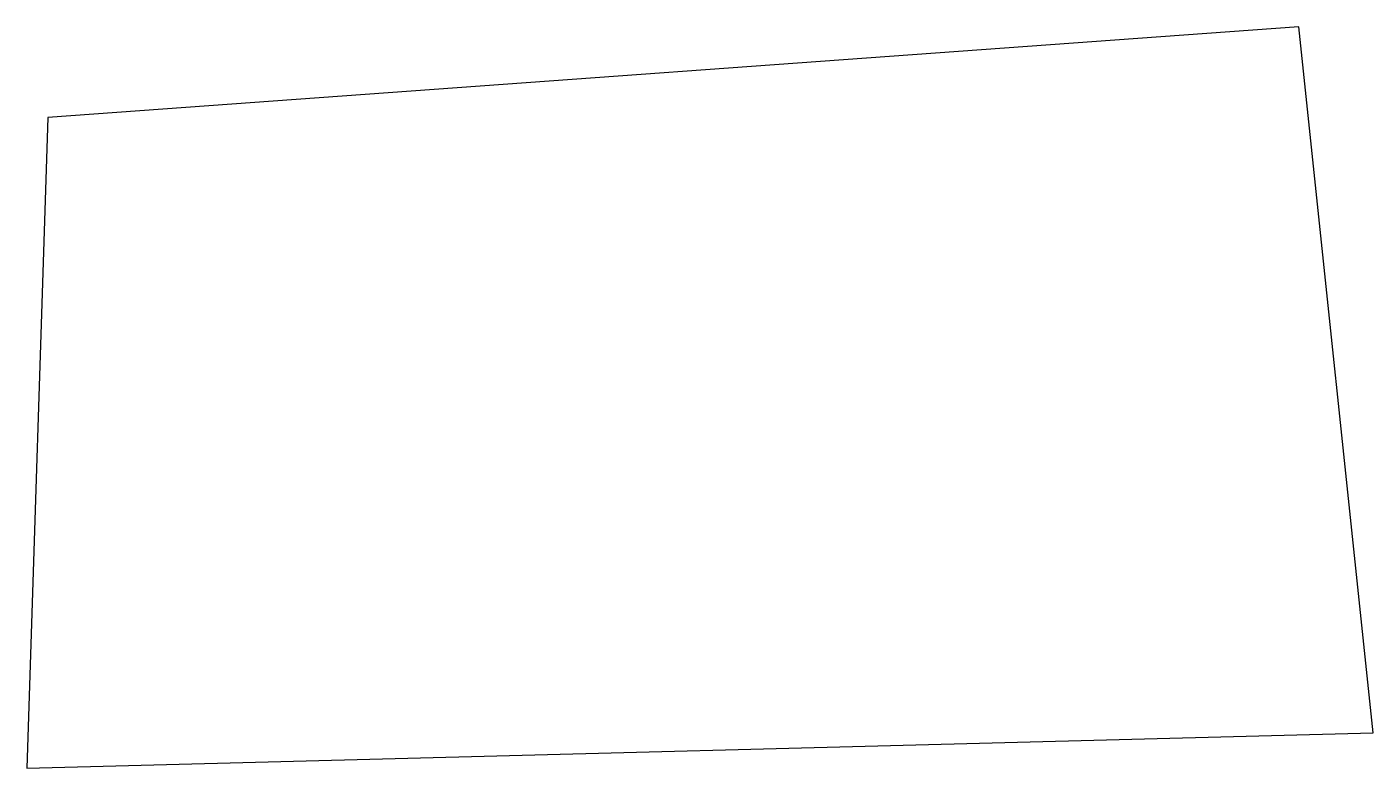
# Model space of a CAD drawing. Header units: millimetres. Extents: x 614146 to 614160.4, y 1316554 to 1316561.9.
import ezdxf

# ---------------------------------------------------------------- set-up
doc = ezdxf.new("R2010")
doc.units = ezdxf.units.MM

msp = doc.modelspace()

# ---------------------------------------------------------------- linework, layer by layer
at = {"elevation": 56.954}
for points in [[(614159.621, 1316561.948), (614159.621, 1316561.948), (614146.18, 1316560.973), (614145.957, 1316553.98), (614160.419, 1316554.358), (614159.621, 1316561.948)], [(614159.621, 1316561.948), (614146.18, 1316560.973)]]:
    msp.add_lwpolyline(points, dxfattribs=at)

doc.saveas('drawing.dxf')
